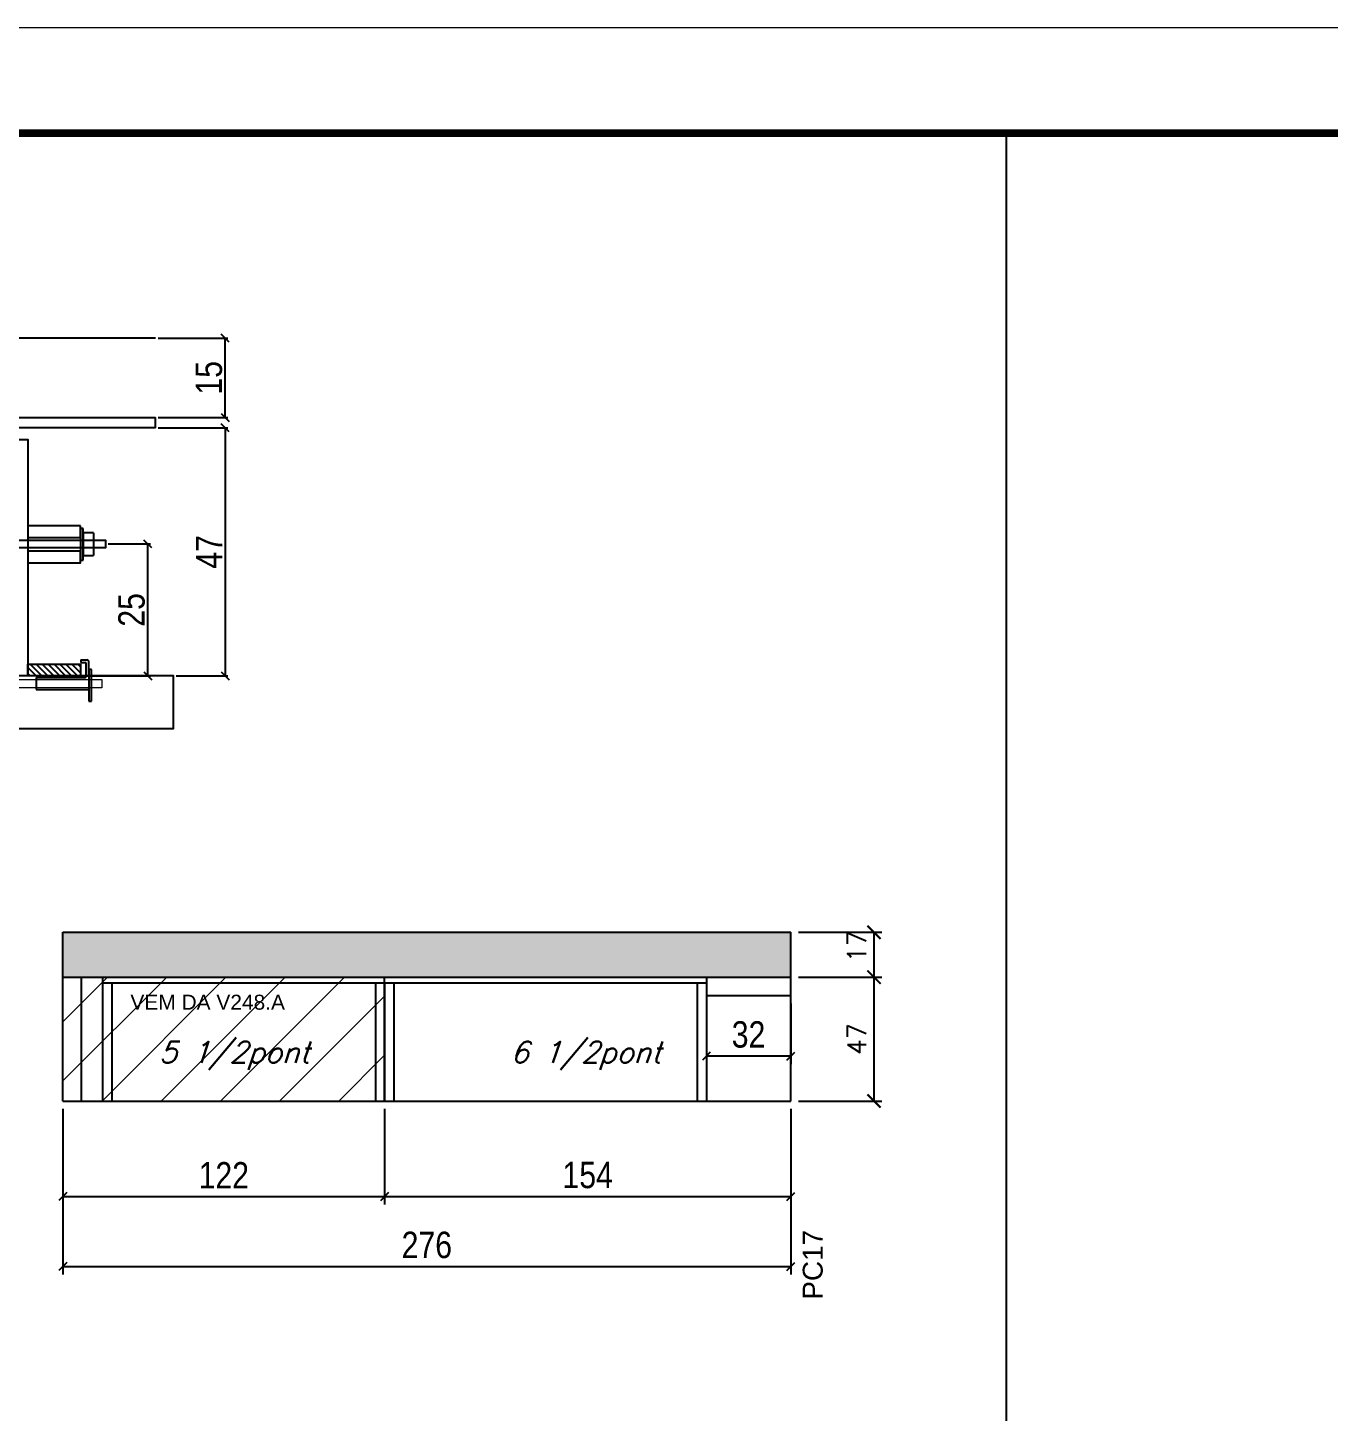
# Model space of a CAD drawing. Extents: x -3394 to 16474, y -5031 to 14397.
# Drawn here: x 6321 to 6815, y 1237 to 1762 of the extents above; entities that cross this region are included whole.
import ezdxf

# ---------------------------------------------------------------- set-up
doc = ezdxf.new("R2010")
doc.units = 0
doc.linetypes.add('DASHED', pattern=[0.75, 0.5, -0.25])
doc.layers.get('0').update_dxf_attribs({"linetype": 'CONTINUOUS'})
doc.layers.get('Defpoints').update_dxf_attribs({"linetype": 'CONTINUOUS'})
for name, color, linetype in [('1HACHURA MADEIRAS', 1, 'CONTINUOUS'), ('barrote', 251, 'CONTINUOUS'), ('COTA', 241, 'CONTINUOUS'), ('NOMENCLATURA', 7, 'CONTINUOUS'), ('Painéis', 200, 'CONTINUOUS'), ('presilha', 1, 'CONTINUOUS'), ('SARR_2.2x10', 60, 'CONTINUOUS'), ('SARR_2.2x7', 40, 'CONTINUOUS'), ('SARR_3.5x7', 81, 'CONTINUOUS'), ('texto', 7, 'CONTINUOUS')]:
    doc.layers.add(name, color=color, linetype=linetype)
for name, color, linetype, lineweight in [('CONCRETO', 251, 'CONTINUOUS', 25), ('Folhas', 255, 'CONTINUOUS', 9), ('REAPROVEITAMENTO', 251, 'CONTINUOUS', 9), ('SARRAFO DE PRESSAO', 251, 'DASHED', 9), ('SCO-___-LAJ', 2, 'CONTINUOUS', 0)]:
    doc.layers.add(name, color=color, linetype=linetype, lineweight=lineweight)
doc.styles.add('ARIAL', font='arial.ttf')
doc.styles.add('COTA TECNICA', font='techl___.ttf', dxfattribs={"height": 10})
doc.styles.add('COTA TECNICA 2X', font='techl___.ttf', dxfattribs={"height": 10})
doc.styles.add('ROMANS', font='romans.shx')
doc.dimstyles.new('Cota Paínel', dxfattribs={"dimtxt": 7, "dimasz": 5, "dimexe": 3, "dimexo": 3, "dimgap": 3, "dimtad": 1, "dimdec": 1, "dimzin": 12, "dimdsep": 46, "dimtxsty": 'ROMANS', "dimblk": 'ARCHTICK', "dimcen": 0, "dimclrd": 4, "dimclre": 4, "dimclrt": 1, "dimadec": 1, "dimazin": 3, "dimtfac": 1, "dimtdec": 1, "dimtmove": 0, "dimatfit": 3, "dimldrblk": 'OBLIQUE', "dimfxl": 1, "dimtolj": 1, "dimtzin": 12, "dimarcsym": 0})
doc.dimstyles.new('PAINEL', dxfattribs={"dimtxt": 10, "dimasz": 3, "dimexe": 3, "dimexo": 3, "dimgap": 3, "dimtad": 1, "dimdec": 1, "dimzin": 12, "dimdsep": 46, "dimtxsty": 'COTA TECNICA', "dimblk1": 'OBLIQUE', "dimblk2": 'OBLIQUE', "dimsah": 1, "dimcen": 0.9, "dimclrd": 4, "dimclre": 4, "dimclrt": 240, "dimadec": 1, "dimazin": 3, "dimtfac": 1, "dimtdec": 1, "dimtmove": 0, "dimatfit": 3, "dimfxl": 1, "dimtolj": 1, "dimtzin": 12, "dimarcsym": 0})
doc.dimstyles.new('SECAO', dxfattribs={"dimscale": 0.333333, "dimtxt": 5, "dimasz": 9, "dimexe": 3, "dimexo": 3, "dimgap": 3, "dimtad": 1, "dimdec": 1, "dimlfac": 0.5, "dimzin": 12, "dimdsep": 46, "dimtxsty": 'COTA TECNICA 2X', "dimblk1": 'OBLIQUE', "dimblk2": 'OBLIQUE', "dimsah": 1, "dimcen": 0.9, "dimclrd": 4, "dimclre": 4, "dimclrt": 240, "dimadec": 1, "dimazin": 3, "dimtfac": 1, "dimtdec": 1, "dimtmove": 0, "dimatfit": 3, "dimfxl": 1, "dimtolj": 1, "dimtzin": 12, "dimarcsym": 0})

# ---------------------------------------------------------------- blocks, each defined once
blk = doc.blocks.new('9999999999')
at = {"layer": 'Folhas'}
blk.add_lwpolyline([(98138.98, 34190.21), (99623.98, 34190.21), (99623.98, 35240.21), (98138.98, 35240.21)], close=True, dxfattribs=at)
at = {"layer": 'Folhas', "color": 30, "const_width": 3}
blk.add_lwpolyline([(98213.98, 34230.21), (99583.98, 34230.21), (99583.98, 35200.21), (98213.98, 35200.21)], close=True, dxfattribs=at)
blk = doc.blocks.new('PRESILHA METÁLICA 2')
at = {"layer": 'presilha'}
for p, q in [((-5.25, 23.5), (-5.25, 22)), ((-5.25, 23.5), (-1.89, 23.5)), ((-5.25, 22), (-2.82, 22)), ((-2.25, 14.07), (-2.25, 21.43)), ((-0.75, 14.64), (-0.75, 22.36)), ((0.75, 18), (-0.75, 18)), ((-0.75, 18), (-0.75, 0)), ((0.75, 0), (0.75, 18)), ((-30.75, 13.5), (-30.75, 6.6)), ((-30.75, 13.5), (-2.82, 13.5)), ((-30.75, 6.6), (-0.75, 6.6)), ((-0.75, 0), (0.75, 0))]:
    blk.add_line(p, q, dxfattribs=at)
for centre, radius, start, end in [((-2.82, 21.43), 0.57, 0, 90), ((-1.89, 22.36), 1.14, 0, 90), ((-2.82, 14.07), 0.57, 270, 0)]:
    blk.add_arc(centre, radius, start, end, dxfattribs=at)
blk = doc.blocks.new('_Oblique')
at = {"color": 0, "linetype": 'ByBlock', "lineweight": -2}
blk.add_line((-0.5, -0.5), (0.5, 0.5), dxfattribs=at)
blk = doc.blocks.new('*D1475')
at = {"layer": 'COTA', "color": 4, "lineweight": -2, "transparency": 16777216}
for p, q in [((6370.86, 1610.47), (6397.21, 1610.47)), ((6396.21, 1610.47), (6396.21, 1516.47)), ((6377.62, 1516.47), (6397.21, 1516.47))]:
    blk.add_line(p, q, dxfattribs=at)
at = {"layer": 'Defpoints', "color": 0, "transparency": 16777216}
for p in [(6369.86, 1610.47), (6376.62, 1516.47), (6396.21, 1516.47)]:
    blk.add_point(p, dxfattribs=at)
at = {"layer": 'COTA', "color": 4, "lineweight": -2, "transparency": 16777216, "xscale": 3, "yscale": 3, "zscale": 3}
for p, rotation in [((6396.21, 1610.47), 90), ((6396.21, 1516.47), 270)]:
    blk.add_blockref('_Oblique', p, dxfattribs=dict(at, rotation=rotation))
at = {"layer": 'COTA', "color": 240, "transparency": 16777216, "insert": (6390.14, 1563.47), "char_height": 10, "attachment_point": 5, "rotation": 90, "style": 'COTA TECNICA 2X'}
blk.add_mtext('\\A1;47', dxfattribs=at)
blk = doc.blocks.new('*D1476')
at = {"layer": 'COTA', "color": 4, "lineweight": -2, "transparency": 16777216}
for p, q in [((6370.86, 1644.47), (6397.21, 1644.47)), ((6396.21, 1614.47), (6396.21, 1644.47)), ((6370.86, 1614.47), (6397.21, 1614.47))]:
    blk.add_line(p, q, dxfattribs=at)
at = {"layer": 'Defpoints', "color": 0, "transparency": 16777216}
for p in [(6369.86, 1644.47), (6396.21, 1644.47), (6369.86, 1614.47)]:
    blk.add_point(p, dxfattribs=at)
at = {"layer": 'COTA', "color": 4, "lineweight": -2, "transparency": 16777216, "xscale": 3, "yscale": 3, "zscale": 3}
for p, rotation in [((6396.21, 1644.47), 90), ((6396.21, 1614.47), 270)]:
    blk.add_blockref('_Oblique', p, dxfattribs=dict(at, rotation=rotation))
at = {"layer": 'COTA', "color": 240, "transparency": 16777216, "insert": (6390.11, 1629.47), "char_height": 10, "attachment_point": 5, "rotation": 90, "style": 'COTA TECNICA 2X'}
blk.add_mtext('\\A1;15', dxfattribs=at)
blk = doc.blocks.new('*D1481')
at = {"layer": 'COTA', "color": 4, "linetype": 'ByBlock', "lineweight": -2, "transparency": 16777216}
for p, q in [((6334.72, 1352.23), (6334.72, 1316.04)), ((6456.72, 1352.23), (6456.72, 1316.04)), ((6334.72, 1319.04), (6456.72, 1319.04))]:
    blk.add_line(p, q, dxfattribs=at)
at = {"layer": 'Defpoints', "color": 0, "linetype": 'ByBlock', "transparency": 16777216}
for p in [(6334.72, 1355.23), (6456.72, 1355.23), (6456.72, 1319.04)]:
    blk.add_point(p, dxfattribs=at)
at = {"layer": 'COTA', "color": 4, "linetype": 'ByBlock', "lineweight": -2, "transparency": 16777216, "xscale": 3, "yscale": 3, "zscale": 3, "rotation": 180}
blk.add_blockref('_Oblique', (6334.72, 1319.04), dxfattribs=at)
at = {"layer": 'COTA', "color": 4, "linetype": 'ByBlock', "lineweight": -2, "transparency": 16777216, "xscale": 3, "yscale": 3, "zscale": 3}
blk.add_blockref('_Oblique', (6456.72, 1319.04), dxfattribs=at)
at = {"layer": 'COTA', "color": 240, "linetype": 'ByBlock', "transparency": 16777216, "insert": (6395.72, 1327.1), "char_height": 10, "attachment_point": 5, "style": 'COTA TECNICA'}
blk.add_mtext('\\A1;122', dxfattribs=at)
blk = doc.blocks.new('*D1482')
at = {"layer": 'COTA', "color": 4, "linetype": 'ByBlock', "lineweight": -2, "transparency": 16777216}
for p, q in [((6456.72, 1352.23), (6456.72, 1316.04)), ((6610.72, 1352.23), (6610.72, 1316.04)), ((6456.72, 1319.04), (6610.72, 1319.04))]:
    blk.add_line(p, q, dxfattribs=at)
at = {"layer": 'Defpoints', "color": 0, "linetype": 'ByBlock', "transparency": 16777216}
for p in [(6456.72, 1355.23), (6610.72, 1355.23), (6610.72, 1319.04)]:
    blk.add_point(p, dxfattribs=at)
at = {"layer": 'COTA', "color": 4, "linetype": 'ByBlock', "lineweight": -2, "transparency": 16777216, "xscale": 3, "yscale": 3, "zscale": 3, "rotation": 180}
blk.add_blockref('_Oblique', (6456.72, 1319.04), dxfattribs=at)
at = {"layer": 'COTA', "color": 4, "linetype": 'ByBlock', "lineweight": -2, "transparency": 16777216, "xscale": 3, "yscale": 3, "zscale": 3}
blk.add_blockref('_Oblique', (6610.72, 1319.04), dxfattribs=at)
at = {"layer": 'COTA', "color": 240, "linetype": 'ByBlock', "transparency": 16777216, "insert": (6533.72, 1327.15), "char_height": 10, "attachment_point": 5, "style": 'COTA TECNICA'}
blk.add_mtext('\\A1;154', dxfattribs=at)
blk = doc.blocks.new('*D1549')
at = {"layer": 'COTA', "color": 4, "linetype": 'ByBlock', "lineweight": -2, "transparency": 16777216}
for p, q in [((6334.72, 1352.23), (6334.72, 1289.54)), ((6610.72, 1352.23), (6610.72, 1289.54)), ((6334.72, 1292.54), (6610.72, 1292.54))]:
    blk.add_line(p, q, dxfattribs=at)
at = {"layer": 'Defpoints', "color": 0, "linetype": 'ByBlock', "transparency": 16777216}
for p in [(6334.72, 1355.23), (6610.72, 1355.23), (6610.72, 1292.54)]:
    blk.add_point(p, dxfattribs=at)
at = {"layer": 'COTA', "color": 4, "linetype": 'ByBlock', "lineweight": -2, "transparency": 16777216, "xscale": 3, "yscale": 3, "zscale": 3, "rotation": 180}
blk.add_blockref('_Oblique', (6334.72, 1292.54), dxfattribs=at)
at = {"layer": 'COTA', "color": 4, "linetype": 'ByBlock', "lineweight": -2, "transparency": 16777216, "xscale": 3, "yscale": 3, "zscale": 3}
blk.add_blockref('_Oblique', (6610.72, 1292.54), dxfattribs=at)
at = {"layer": 'COTA', "color": 240, "linetype": 'ByBlock', "transparency": 16777216, "insert": (6472.72, 1300.64), "char_height": 10, "attachment_point": 5, "style": 'COTA TECNICA'}
blk.add_mtext('\\A1;276', dxfattribs=at)
blk = doc.blocks.new('_ArchTick')
at = {"color": 0, "linetype": 'ByBlock', "const_width": 0.15}
blk.add_lwpolyline([(-0.5, -0.5), (0.5, 0.5)], dxfattribs=at)
blk = doc.blocks.new('*D1483')
at = {"layer": 'COTA', "color": 4, "lineweight": -2, "transparency": 16777216}
for p, q in [((6613.72, 1402.23), (6645.3, 1402.23)), ((6642.3, 1355.23), (6642.3, 1402.23)), ((6613.72, 1355.23), (6645.3, 1355.23))]:
    blk.add_line(p, q, dxfattribs=at)
at = {"layer": 'Defpoints', "color": 0, "transparency": 16777216}
for p in [(6610.72, 1402.23), (6642.3, 1402.23), (6610.72, 1355.23)]:
    blk.add_point(p, dxfattribs=at)
at = {"layer": 'COTA', "color": 4, "lineweight": -2, "transparency": 16777216, "xscale": 5, "yscale": 5, "zscale": 5}
for p, rotation in [((6642.3, 1402.23), 90), ((6642.3, 1355.23), 270)]:
    blk.add_blockref('_ArchTick', p, dxfattribs=dict(at, rotation=rotation))
at = {"layer": 'COTA', "color": 1, "transparency": 16777216, "insert": (6635.8, 1378.73), "char_height": 7, "attachment_point": 5, "rotation": 90, "style": 'ROMANS'}
blk.add_mtext('\\A1;47', dxfattribs=at)
blk = doc.blocks.new('*D1484')
at = {"layer": 'COTA', "color": 4, "linetype": 'Continuous', "lineweight": -2, "transparency": 16777216}
for p, q in [((6613.72, 1419.23), (6645.3, 1419.23)), ((6642.3, 1402.23), (6642.3, 1419.23))]:
    blk.add_line(p, q, dxfattribs=at)
at = {"layer": 'COTA', "color": 4, "lineweight": -2, "transparency": 16777216}
blk.add_line((6613.72, 1402.23), (6645.3, 1402.23), dxfattribs=at)
at = {"layer": 'Defpoints', "color": 0, "linetype": 'Continuous', "transparency": 16777216}
for p in [(6610.72, 1419.23), (6642.3, 1419.23), (6610.72, 1402.23)]:
    blk.add_point(p, dxfattribs=at)
at = {"layer": 'COTA', "color": 4, "linetype": 'Continuous', "lineweight": -2, "transparency": 16777216, "xscale": 5, "yscale": 5, "zscale": 5}
for p, rotation in [((6642.3, 1419.23), 90), ((6642.3, 1402.23), 270)]:
    blk.add_blockref('_ArchTick', p, dxfattribs=dict(at, rotation=rotation))
at = {"layer": 'COTA', "color": 1, "linetype": 'Continuous', "transparency": 16777216, "insert": (6635.8, 1413.91), "char_height": 7, "attachment_point": 5, "rotation": 90, "style": 'ROMANS'}
blk.add_mtext('\\A1;17', dxfattribs=at)
blk = doc.blocks.new('*D1550')
at = {"layer": 'COTA', "color": 4, "lineweight": -2, "transparency": 16777216}
for p, q in [((6578.72, 1392.23), (6578.72, 1369.22)), ((6610.72, 1392.23), (6610.72, 1369.22)), ((6610.72, 1372.22), (6578.72, 1372.22))]:
    blk.add_line(p, q, dxfattribs=at)
at = {"layer": 'Defpoints', "color": 0, "transparency": 16777216}
for p in [(6578.72, 1395.23), (6610.72, 1395.23), (6578.72, 1372.22)]:
    blk.add_point(p, dxfattribs=at)
at = {"layer": 'COTA', "color": 4, "lineweight": -2, "transparency": 16777216, "xscale": 3, "yscale": 3, "zscale": 3, "rotation": 180}
blk.add_blockref('_Oblique', (6578.72, 1372.22), dxfattribs=at)
at = {"layer": 'COTA', "color": 4, "lineweight": -2, "transparency": 16777216, "xscale": 3, "yscale": 3, "zscale": 3}
blk.add_blockref('_Oblique', (6610.72, 1372.22), dxfattribs=at)
at = {"layer": 'COTA', "color": 240, "transparency": 16777216, "insert": (6594.72, 1380.44), "char_height": 10, "attachment_point": 5, "style": 'COTA TECNICA'}
blk.add_mtext('\\A1;32', dxfattribs=at)
blk = doc.blocks.new('*D1524')
at = {"layer": 'COTA', "color": 4, "lineweight": -2, "transparency": 16777216}
for p, q in [((6351.84, 1566.47), (6367.89, 1566.47)), ((6366.89, 1516.47), (6366.89, 1566.47)), ((6342.36, 1516.47), (6367.89, 1516.47))]:
    blk.add_line(p, q, dxfattribs=at)
at = {"layer": 'Defpoints', "color": 0, "transparency": 16777216}
for p in [(6350.84, 1566.47), (6366.89, 1566.47), (6341.36, 1516.47)]:
    blk.add_point(p, dxfattribs=at)
at = {"layer": 'COTA', "color": 4, "lineweight": -2, "transparency": 16777216, "xscale": 3, "yscale": 3, "zscale": 3}
for p, rotation in [((6366.89, 1566.47), 90), ((6366.89, 1516.47), 270)]:
    blk.add_blockref('_Oblique', p, dxfattribs=dict(at, rotation=rotation))
at = {"layer": 'COTA', "color": 240, "transparency": 16777216, "insert": (6360.78, 1541.47), "char_height": 10, "attachment_point": 5, "rotation": 90, "style": 'COTA TECNICA 2X'}
blk.add_mtext('\\A1;25', dxfattribs=at)

msp = doc.modelspace()

# ---------------------------------------------------------------- hatches: boundary and pattern name
at = {"layer": 'COTA', "linetype": 'Continuous'}
h = msp.add_hatch(dxfattribs=at)
h.set_pattern_fill('AR-CONC', color=256, scale=0.05)
h.set_pattern_definition([(50, (5857.208, -4862.023), (9.1092334, -0.796954), [0.9525, -10.4775]), (355, (5857.208, -4862.023), (-1.762171, 9.552842), [0.762, -8.382029]), (100.45144, (5857.967, -4862.09), (7.347062, 8.755888), [0.8095, -8.904512]), (46.1842, (5857.208, -4859.483), (13.553952, -2.102116), [1.42875, -15.71625]), (96.63556, (5858.338, -4859.658), (11.870207, 12.371306), [1.21425, -13.35678]), (351.18415, (5857.208, -4859.483), (11.870207, 12.371306), [1.142998, -12.572987]), (21, (5858.478, -4860.118), (7.58072, -5.11326), [0.9525, -10.4775]), (326, (5858.478, -4860.118), (3.090101, 9.209398), [0.762, -8.382]), (71.45144, (5859.11, -4860.544), (10.670821, 4.096138), [0.8095, -8.904497]), (37.5, (5857.208, -4862.0232), (0.1544302, 4.227752), [0, -8.2804, 0, -8.509, 0, -8.41375]), (7.5, (5857.208, -4862.023), (3.340983, 5.0090287), [0, -4.8514, 0, -8.0899, 0, -3.20675]), (327.5, (5854.376, -4862.0232), (6.7795298, -0.2864372), [0, -3.175, 0, -9.906, 0, -13.1445]), (317.5, (5853.106, -4862.023), (7.406459, 1.2713246), [0, -4.1275, 0, -6.5786, 0, -9.3345])])
h.paths.add_polyline_path([(6334.72, 1419.23), (6334.72, 1402.23), (6610.72, 1402.23), (6610.72, 1419.23)])
at = {"layer": 'REAPROVEITAMENTO'}
h = msp.add_hatch(dxfattribs=at)
h.set_pattern_fill('ANSI31', color=256, scale=5)
h.set_pattern_definition([(45, (5857.208, -4862.023), (-11.22532, 11.22532), [])])
h.paths.add_polyline_path([(6456.72, 1355.23), (6456.72, 1402.23), (6334.72, 1402.23), (6334.72, 1355.23)])
at = {"layer": 'SARR_2.2x10'}
h = msp.add_hatch(dxfattribs=at)
h.set_pattern_fill('ANSI31', color=256, scale=0.5, angle=90)
h.set_pattern_definition([(135, (39439.1797, -121995.7046), (-1.122532015, -1.122532015), [])])
h.paths.add_polyline_path([(6321.36, 1520.87), (6321.36, 1516.47), (6341.36, 1516.47), (6341.36, 1520.87)])

# ---------------------------------------------------------------- linework, layer by layer
at = {"layer": '1HACHURA MADEIRAS', "elevation": 0}
for points in [[(6341.36, 1573.37), (6321.36, 1573.37), (6321.36, 1568.97), (6341.36, 1568.97)], [(6341.36, 1563.77), (6321.36, 1563.77), (6321.36, 1559.37), (6341.36, 1559.37)]]:
    msp.add_lwpolyline(points, close=True, dxfattribs=at)
at = {"layer": 'barrote', "elevation": 0}
msp.add_lwpolyline([(6194.7, 1496.47), (6376.62, 1496.47), (6376.62, 1516.47), (6194.7, 1516.47)], close=True, dxfattribs=at)
at = {"layer": 'CONCRETO', "linetype": 'Continuous'}
msp.add_line((6369.86, 1644.47), (6201.46, 1644.47), dxfattribs=at)
at = {"layer": 'COTA', "linetype": 'Continuous'}
for p, q in [((6692.56, 951.47), (6692.56, 1722.23)), ((6334.72, 1419.23), (6610.72, 1419.23)), ((6334.72, 1402.23), (6334.72, 1419.23)), ((6610.72, 1402.23), (6610.72, 1419.23))]:
    msp.add_line(p, q, dxfattribs=at)
at = {"layer": 'Painéis', "linetype": 'Continuous'}
msp.add_line((6369.86, 1610.47), (6369.86, 1614.47), dxfattribs=at)
at = {"layer": 'Painéis', "linetype": 'ByBlock'}
for p, q in [((6334.72, 1402.23), (6610.72, 1402.23)), ((6334.72, 1355.23), (6334.72, 1402.23)), ((6456.72, 1355.23), (6456.72, 1402.23)), ((6610.72, 1355.23), (6610.72, 1402.23)), ((6334.72, 1355.23), (6610.72, 1355.23))]:
    msp.add_line(p, q, dxfattribs=at)
at = {"layer": 'Painéis', "linetype": 'Continuous', "elevation": 0}
msp.add_lwpolyline([(6369.86, 1610.47), (6305.56, 1610.47), (6305.56, 1614.47), (6369.86, 1614.47)], dxfattribs=at)
at = {"layer": 'presilha'}
for p, q in [((6342.36, 1572.37, 0), (6341.36, 1572.37, 0)), ((6341.36, 1572.37, 0), (6341.36, 1560.37, 0)), ((6342.36, 1560.37, 0), (6342.36, 1572.37, 0)), ((6346.36, 1570.71, 0), (6342.36, 1570.71, 0)), ((6342.36, 1570.71, 0), (6342.36, 1562.04, 0)), ((6346.36, 1570.71, 0), (6346.36, 1562.04, 0)), ((6341.36, 1560.37, 0), (6342.36, 1560.37, 0)), ((6342.36, 1562.04, 0), (6346.36, 1562.04, 0))]:
    msp.add_line(p, q, dxfattribs=at)
at = {"layer": 'presilha', "elevation": 0}
msp.add_lwpolyline([(6215.38, 1567.96), (6350.84, 1567.96), (6350.84, 1564.97), (6215.38, 1564.97)], close=True, dxfattribs=at)
at = {"layer": 'SARR_2.2x10', "elevation": 0}
msp.add_lwpolyline([(6321.36, 1520.87), (6341.36, 1520.87), (6341.36, 1516.47), (6321.36, 1516.47)], close=True, dxfattribs=at)
at = {"layer": 'SARR_2.2x7', "linetype": 'Continuous'}
for p, q in [((6341.72, 1355.23), (6341.72, 1402.23)), ((6349.72, 1400.03), (6456.72, 1400.03)), ((6456.72, 1400.03), (6578.72, 1400.03)), ((6578.72, 1395.23), (6610.72, 1395.23))]:
    msp.add_line(p, q, dxfattribs=at)
at = {"layer": 'SARR_3.5x7'}
for p, q in [((6349.72, 1402.23), (6349.72, 1355.23)), ((6578.72, 1402.23), (6578.72, 1355.23)), ((6353.22, 1400.03), (6353.22, 1355.23)), ((6453.22, 1400.03), (6453.22, 1355.23)), ((6456.72, 1400.03), (6456.72, 1355.23)), ((6460.22, 1400.03), (6460.22, 1355.23)), ((6575.22, 1400.03), (6575.22, 1355.23)), ((6349.72, 1355.23), (6353.22, 1355.23)), ((6453.22, 1355.23), (6456.72, 1355.23)), ((6456.72, 1355.23), (6460.22, 1355.23)), ((6575.22, 1355.23), (6578.72, 1355.23))]:
    msp.add_line(p, q, dxfattribs=at)
at = {"layer": 'SARR_3.5x7', "elevation": 0}
msp.add_lwpolyline([(6307.36, 1606.07), (6321.36, 1606.07), (6321.36, 1516.47), (6307.36, 1516.47)], close=True, dxfattribs=at)
at = {"layer": 'SCO-___-LAJ', "color": 1, "elevation": 0}
msp.add_lwpolyline([(6213.3, 1515.13), (6349.47, 1515.13), (6349.47, 1511.93), (6213.3, 1511.93)], close=True, dxfattribs=at)

# ---------------------------------------------------------------- block references
at = {"layer": 'presilha', "xscale": 0.6666666666666666, "yscale": 0.6666666666666666, "zscale": 0.6666666666666666}
msp.add_blockref('PRESILHA METÁLICA 2', (6345.04, 1506.83), dxfattribs=at)
at = {"layer": 'SARRAFO DE PRESSAO', "color": 6, "linetype": 'ByBlock'}
msp.add_blockref('9999999999', (-92281.77, -33477.98), dxfattribs=at)

# ---------------------------------------------------------------- texts
at = {"layer": 'NOMENCLATURA', "linetype": 'Continuous', "style": 'ARIAL'}
msp.add_text('VEM DA V248.A', height=5.6753, dxfattribs=at).set_placement((6360.32, 1389.89))
msp.add_text('PC17', height=7.567, rotation=90, dxfattribs=at).set_placement((6622.83, 1279.94))
at = {"layer": 'texto', "color": 2, "char_height": 8, "attachment_point": 5, "style": 'ROMANS'}
for s, insert in [('{\\Q19;\\C256;5 1/2pont}', (6399.72, 1372.45)), ('{\\Q19;\\C256;6 1/2pont}', (6533.06, 1372.45))]:
    msp.add_mtext(s, dxfattribs=dict(at, insert=insert))

# ---------------------------------------------------------------- dimensions: what is measured, and where the dimension line sits
at = {"layer": 'COTA'}
dim = msp.add_linear_dim(base=(6396.21, 1644.47), p1=(6369.86, 1614.47), p2=(6369.86, 1644.47), angle=90, dimstyle='SECAO', dxfattribs=at)
dim.commit()
dim.dimension.update_dxf_attribs({"geometry": '*D1476', "text_midpoint": (6396.21, 1629.47), "dimtype": 160})
for base, p1, p2, dimstyle, picture, middle in [((6396.21, 1516.47), (6369.86, 1610.47), (6376.62, 1516.47), 'SECAO', '*D1475', (6390.14, 1563.47)), ((6366.89, 1566.47), (6341.36, 1516.47), (6350.84, 1566.47), 'SECAO', '*D1524', (6360.78, 1541.47)), ((6642.3, 1402.23), (6610.72, 1355.23), (6610.72, 1402.23), 'Cota Paínel', '*D1483', (6635.8, 1378.73))]:
    dim = msp.add_linear_dim(base=base, p1=p1, p2=p2, angle=90, dimstyle=dimstyle, dxfattribs=at)
    dim.commit()
    dim.dimension.update_dxf_attribs({"geometry": picture, "text_midpoint": middle})
at = {"layer": 'COTA', "linetype": 'Continuous'}
dim = msp.add_linear_dim(base=(6642.3, 1419.23), p1=(6610.72, 1402.23), p2=(6610.72, 1419.23), angle=90, dimstyle='Cota Paínel', dxfattribs=at)
dim.commit()
dim.dimension.update_dxf_attribs({"geometry": '*D1484', "text_midpoint": (6642.3, 1413.91), "dimtype": 160})
at = {"layer": 'COTA'}
dim = msp.add_linear_dim(base=(6578.72, 1372.22), p1=(6610.72, 1395.23), p2=(6578.72, 1395.23), dimstyle='PAINEL', dxfattribs=at)
dim.commit()
dim.dimension.update_dxf_attribs({"geometry": '*D1550', "text_midpoint": (6594.72, 1380.44)})
at = {"layer": 'COTA', "linetype": 'ByBlock'}
for base, p2, picture, middle in [((6456.72, 1319.04), (6456.72, 1355.23), '*D1481', (6395.72, 1327.1)), ((6610.72, 1292.54), (6610.72, 1355.23), '*D1549', (6472.72, 1300.64))]:
    dim = msp.add_linear_dim(base=base, p1=(6334.72, 1355.23), p2=p2, dimstyle='PAINEL', dxfattribs=at)
    dim.commit()
    dim.dimension.update_dxf_attribs({"geometry": picture, "text_midpoint": middle})
dim = msp.add_linear_dim(base=(6610.72, 1319.04), p1=(6456.72, 1355.23), p2=(6610.72, 1355.23), dimstyle='PAINEL', override={"dimtmove": 1}, dxfattribs=at)
dim.commit()
dim.dimension.update_dxf_attribs({"geometry": '*D1482', "text_midpoint": (6533.72, 1327.15)})

doc.saveas('drawing.dxf')
